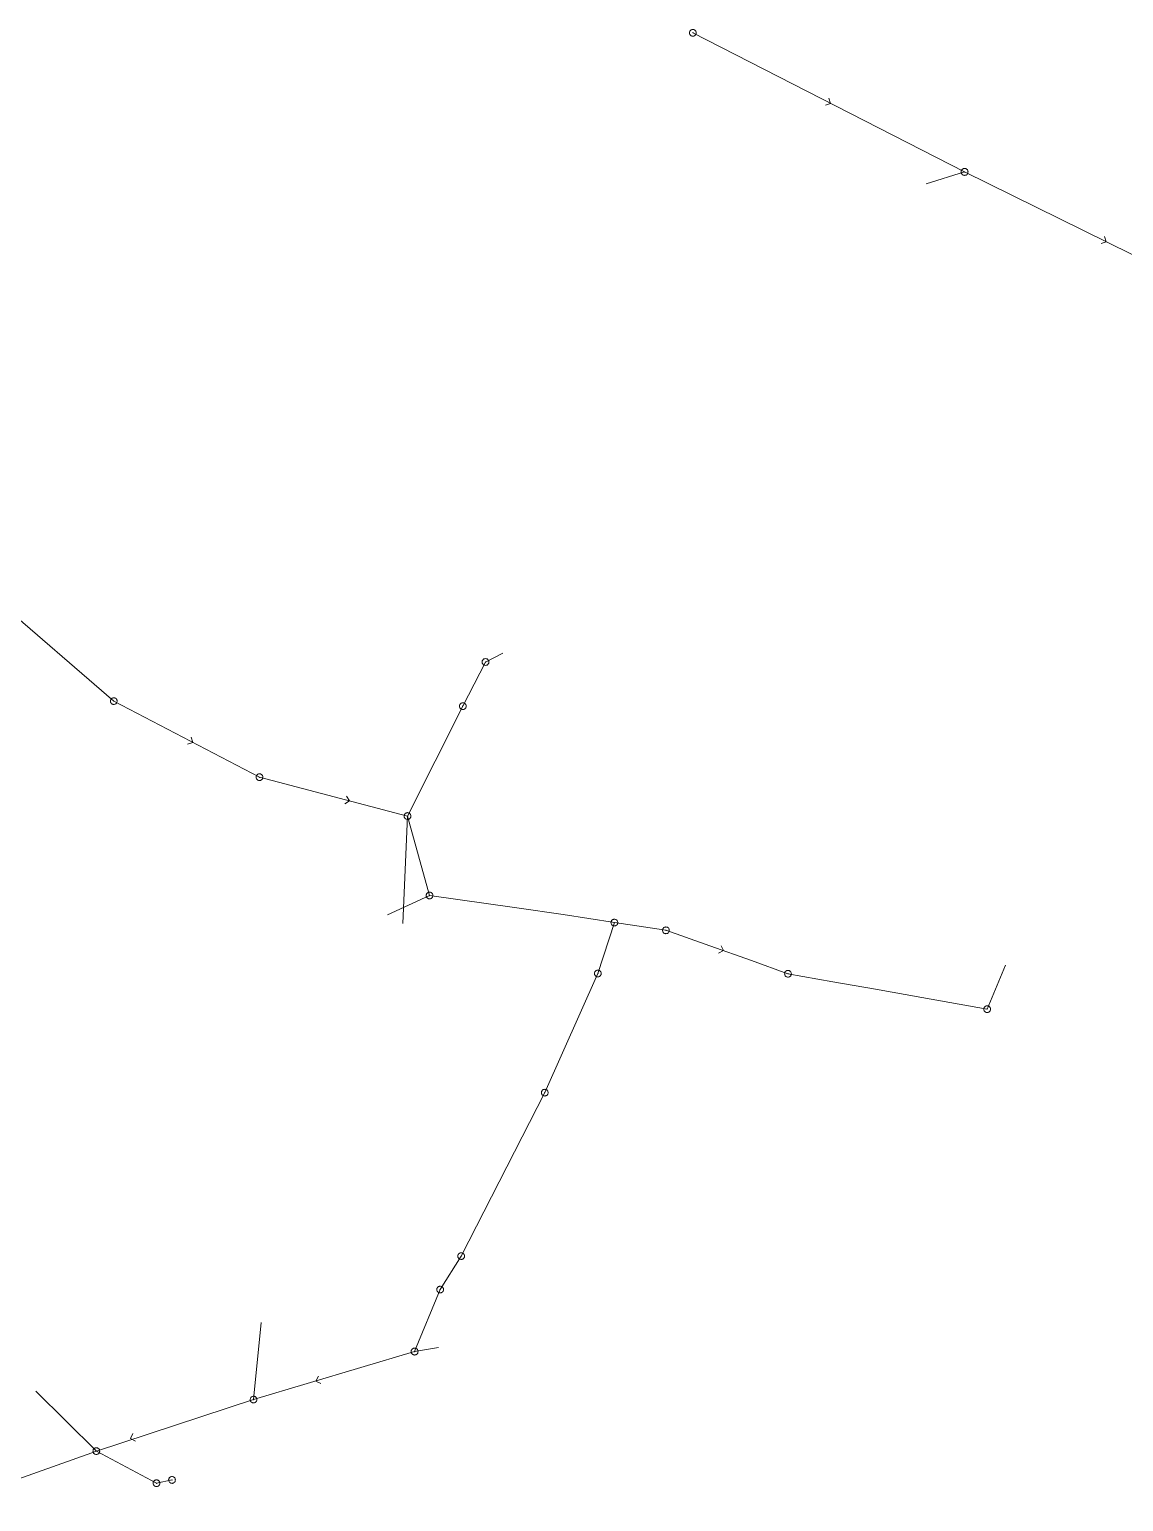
# Model space of a CAD drawing. Header units: metres. Extents: x 25504150 to 25508618, y 6694193 to 6702753.
# Drawn here: x 25505365.3 to 25505514.2, y 6698969.4 to 6699169.9 of the extents above; entities that cross this region are included whole.
import ezdxf

# ---------------------------------------------------------------- set-up
doc = ezdxf.new("R2010")
doc.units = ezdxf.units.M
for name, pattern in [('Sewer_node', [0]), ('Viemariputket', [0]), ('Viemarivarusteet', [0])]:
    doc.linetypes.add(name, pattern=pattern)
for name, color, linetype, lineweight in [('Sewer_node', 7, 'Sewer_node', 0), ('Viemariputket', 7, 'Viemariputket', 0), ('Viemarivarusteet', 7, 'Viemarivarusteet', 0)]:
    doc.layers.add(name, color=color, linetype=linetype, lineweight=lineweight)

msp = doc.modelspace()

# ---------------------------------------------------------------- linework, layer by layer
at = {"layer": 'Sewer_node', "color": 46, "linetype": 'Continuous', "true_color": 0x7f5f00, "flags": 128}
for points, elevation in [([(25505456.01, 6699169.39), (25505456, 6699169.46), (25505455.99, 6699169.53), (25505455.96, 6699169.6), (25505455.92, 6699169.66), (25505455.88, 6699169.72), (25505455.82, 6699169.76), (25505455.76, 6699169.8), (25505455.69, 6699169.83), (25505455.62, 6699169.84), (25505455.55, 6699169.85), (25505455.48, 6699169.84), (25505455.41, 6699169.83), (25505455.34, 6699169.8), (25505455.28, 6699169.76), (25505455.22, 6699169.72), (25505455.18, 6699169.66), (25505455.14, 6699169.6), (25505455.11, 6699169.53), (25505455.1, 6699169.46), (25505455.09, 6699169.39), (25505455.1, 6699169.32), (25505455.11, 6699169.25), (25505455.14, 6699169.18), (25505455.18, 6699169.12), (25505455.22, 6699169.06), (25505455.28, 6699169.02), (25505455.34, 6699168.98), (25505455.41, 6699168.95), (25505455.48, 6699168.94), (25505455.55, 6699168.93), (25505455.62, 6699168.94), (25505455.69, 6699168.95), (25505455.76, 6699168.98), (25505455.82, 6699169.02), (25505455.88, 6699169.06), (25505455.92, 6699169.12), (25505455.96, 6699169.18), (25505455.99, 6699169.25), (25505456, 6699169.32)], 46.34), ([(25505493.01, 6699150.45), (25505493, 6699150.52), (25505492.99, 6699150.6), (25505492.96, 6699150.66), (25505492.92, 6699150.73), (25505492.87, 6699150.78), (25505492.82, 6699150.83), (25505492.75, 6699150.87), (25505492.69, 6699150.9), (25505492.61, 6699150.91), (25505492.54, 6699150.92), (25505492.47, 6699150.91), (25505492.39, 6699150.9), (25505492.33, 6699150.87), (25505492.26, 6699150.83), (25505492.21, 6699150.78), (25505492.16, 6699150.73), (25505492.12, 6699150.66), (25505492.09, 6699150.6), (25505492.08, 6699150.52), (25505492.07, 6699150.45), (25505492.08, 6699150.38), (25505492.09, 6699150.3), (25505492.12, 6699150.24), (25505492.16, 6699150.17), (25505492.21, 6699150.12), (25505492.26, 6699150.07), (25505492.33, 6699150.03), (25505492.39, 6699150), (25505492.47, 6699149.99), (25505492.54, 6699149.98), (25505492.61, 6699149.99), (25505492.69, 6699150), (25505492.75, 6699150.03), (25505492.82, 6699150.07), (25505492.87, 6699150.12), (25505492.92, 6699150.17), (25505492.96, 6699150.24), (25505492.99, 6699150.3), (25505493, 6699150.38)], 45.51), ([(25505427.79, 6699083.73), (25505427.78, 6699083.8), (25505427.77, 6699083.87), (25505427.74, 6699083.94), (25505427.7, 6699084), (25505427.66, 6699084.06), (25505427.6, 6699084.1), (25505427.54, 6699084.14), (25505427.47, 6699084.17), (25505427.4, 6699084.18), (25505427.33, 6699084.19), (25505427.26, 6699084.18), (25505427.19, 6699084.17), (25505427.12, 6699084.14), (25505427.06, 6699084.1), (25505427, 6699084.06), (25505426.96, 6699084), (25505426.92, 6699083.94), (25505426.89, 6699083.87), (25505426.88, 6699083.8), (25505426.87, 6699083.73), (25505426.88, 6699083.66), (25505426.89, 6699083.59), (25505426.92, 6699083.52), (25505426.96, 6699083.46), (25505427, 6699083.4), (25505427.06, 6699083.36), (25505427.12, 6699083.32), (25505427.19, 6699083.29), (25505427.26, 6699083.28), (25505427.33, 6699083.27), (25505427.4, 6699083.28), (25505427.47, 6699083.29), (25505427.54, 6699083.32), (25505427.6, 6699083.36), (25505427.66, 6699083.4), (25505427.7, 6699083.46), (25505427.74, 6699083.52), (25505427.77, 6699083.59), (25505427.78, 6699083.66)], 46.24), ([(25505424.7, 6699077.72), (25505424.69, 6699077.79), (25505424.68, 6699077.86), (25505424.65, 6699077.93), (25505424.61, 6699077.99), (25505424.57, 6699078.05), (25505424.51, 6699078.09), (25505424.45, 6699078.13), (25505424.38, 6699078.16), (25505424.31, 6699078.17), (25505424.24, 6699078.18), (25505424.17, 6699078.17), (25505424.1, 6699078.16), (25505424.03, 6699078.13), (25505423.97, 6699078.09), (25505423.91, 6699078.05), (25505423.87, 6699077.99), (25505423.83, 6699077.93), (25505423.8, 6699077.86), (25505423.79, 6699077.79), (25505423.78, 6699077.72), (25505423.79, 6699077.65), (25505423.8, 6699077.58), (25505423.83, 6699077.51), (25505423.87, 6699077.45), (25505423.91, 6699077.39), (25505423.97, 6699077.35), (25505424.03, 6699077.31), (25505424.1, 6699077.28), (25505424.17, 6699077.27), (25505424.24, 6699077.26), (25505424.31, 6699077.27), (25505424.38, 6699077.28), (25505424.45, 6699077.31), (25505424.51, 6699077.35), (25505424.57, 6699077.39), (25505424.61, 6699077.45), (25505424.65, 6699077.51), (25505424.68, 6699077.58), (25505424.69, 6699077.65)], 46.16), ([(25505397.02, 6699068.05), (25505397.01, 6699068.12), (25505397, 6699068.19), (25505396.97, 6699068.26), (25505396.93, 6699068.32), (25505396.89, 6699068.38), (25505396.83, 6699068.42), (25505396.77, 6699068.46), (25505396.7, 6699068.49), (25505396.63, 6699068.5), (25505396.56, 6699068.51), (25505396.49, 6699068.5), (25505396.42, 6699068.49), (25505396.35, 6699068.46), (25505396.29, 6699068.42), (25505396.23, 6699068.38), (25505396.19, 6699068.32), (25505396.15, 6699068.26), (25505396.12, 6699068.19), (25505396.11, 6699068.12), (25505396.1, 6699068.05), (25505396.11, 6699067.98), (25505396.12, 6699067.91), (25505396.15, 6699067.84), (25505396.19, 6699067.78), (25505396.23, 6699067.72), (25505396.29, 6699067.68), (25505396.35, 6699067.64), (25505396.42, 6699067.61), (25505396.49, 6699067.6), (25505396.56, 6699067.59), (25505396.63, 6699067.6), (25505396.7, 6699067.61), (25505396.77, 6699067.64), (25505396.83, 6699067.68), (25505396.89, 6699067.72), (25505396.93, 6699067.78), (25505396.97, 6699067.84), (25505397, 6699067.91), (25505397.01, 6699067.98)], 46.39), ([(25505417.18, 6699062.76), (25505417.17, 6699062.83), (25505417.16, 6699062.9), (25505417.13, 6699062.97), (25505417.09, 6699063.03), (25505417.05, 6699063.09), (25505416.99, 6699063.13), (25505416.93, 6699063.17), (25505416.86, 6699063.2), (25505416.79, 6699063.21), (25505416.72, 6699063.22), (25505416.65, 6699063.21), (25505416.58, 6699063.2), (25505416.51, 6699063.17), (25505416.45, 6699063.13), (25505416.39, 6699063.09), (25505416.35, 6699063.03), (25505416.31, 6699062.97), (25505416.28, 6699062.9), (25505416.27, 6699062.83), (25505416.26, 6699062.76), (25505416.27, 6699062.69), (25505416.28, 6699062.62), (25505416.31, 6699062.55), (25505416.35, 6699062.49), (25505416.39, 6699062.43), (25505416.45, 6699062.39), (25505416.51, 6699062.35), (25505416.58, 6699062.32), (25505416.65, 6699062.31), (25505416.72, 6699062.3), (25505416.79, 6699062.31), (25505416.86, 6699062.32), (25505416.93, 6699062.35), (25505416.99, 6699062.39), (25505417.05, 6699062.43), (25505417.09, 6699062.49), (25505417.13, 6699062.55), (25505417.16, 6699062.62), (25505417.17, 6699062.69)], 100), ([(25505420.18, 6699051.94), (25505420.17, 6699052.01), (25505420.16, 6699052.08), (25505420.13, 6699052.15), (25505420.09, 6699052.21), (25505420.05, 6699052.27), (25505419.99, 6699052.31), (25505419.93, 6699052.35), (25505419.86, 6699052.38), (25505419.79, 6699052.39), (25505419.72, 6699052.4), (25505419.65, 6699052.39), (25505419.58, 6699052.38), (25505419.51, 6699052.35), (25505419.45, 6699052.31), (25505419.39, 6699052.27), (25505419.35, 6699052.21), (25505419.31, 6699052.15), (25505419.28, 6699052.08), (25505419.27, 6699052.01), (25505419.26, 6699051.94), (25505419.27, 6699051.87), (25505419.28, 6699051.8), (25505419.31, 6699051.73), (25505419.35, 6699051.67), (25505419.39, 6699051.61), (25505419.45, 6699051.57), (25505419.51, 6699051.53), (25505419.58, 6699051.5), (25505419.65, 6699051.49), (25505419.72, 6699051.48), (25505419.79, 6699051.49), (25505419.86, 6699051.5), (25505419.93, 6699051.53), (25505419.99, 6699051.57), (25505420.05, 6699051.61), (25505420.09, 6699051.67), (25505420.13, 6699051.73), (25505420.16, 6699051.8), (25505420.17, 6699051.87)], 100), ([(25505445.33, 6699048.25), (25505445.32, 6699048.32), (25505445.31, 6699048.39), (25505445.28, 6699048.46), (25505445.24, 6699048.52), (25505445.2, 6699048.58), (25505445.14, 6699048.62), (25505445.08, 6699048.66), (25505445.01, 6699048.69), (25505444.94, 6699048.7), (25505444.87, 6699048.71), (25505444.8, 6699048.7), (25505444.73, 6699048.69), (25505444.66, 6699048.66), (25505444.6, 6699048.62), (25505444.54, 6699048.58), (25505444.5, 6699048.52), (25505444.46, 6699048.46), (25505444.43, 6699048.39), (25505444.42, 6699048.32), (25505444.41, 6699048.25), (25505444.42, 6699048.18), (25505444.43, 6699048.11), (25505444.46, 6699048.04), (25505444.5, 6699047.98), (25505444.54, 6699047.92), (25505444.6, 6699047.88), (25505444.66, 6699047.84), (25505444.73, 6699047.81), (25505444.8, 6699047.8), (25505444.87, 6699047.79), (25505444.94, 6699047.8), (25505445.01, 6699047.81), (25505445.08, 6699047.84), (25505445.14, 6699047.88), (25505445.2, 6699047.92), (25505445.24, 6699047.98), (25505445.28, 6699048.04), (25505445.31, 6699048.11), (25505445.32, 6699048.18)], 100), ([(25505452.35, 6699047.2), (25505452.34, 6699047.27), (25505452.33, 6699047.34), (25505452.3, 6699047.41), (25505452.26, 6699047.47), (25505452.22, 6699047.53), (25505452.16, 6699047.57), (25505452.1, 6699047.61), (25505452.03, 6699047.64), (25505451.96, 6699047.65), (25505451.89, 6699047.66), (25505451.82, 6699047.65), (25505451.75, 6699047.64), (25505451.68, 6699047.61), (25505451.62, 6699047.57), (25505451.56, 6699047.53), (25505451.52, 6699047.47), (25505451.48, 6699047.41), (25505451.45, 6699047.34), (25505451.44, 6699047.27), (25505451.43, 6699047.2), (25505451.44, 6699047.13), (25505451.45, 6699047.06), (25505451.48, 6699046.99), (25505451.52, 6699046.93), (25505451.56, 6699046.87), (25505451.62, 6699046.83), (25505451.68, 6699046.79), (25505451.75, 6699046.76), (25505451.82, 6699046.75), (25505451.89, 6699046.74), (25505451.96, 6699046.75), (25505452.03, 6699046.76), (25505452.1, 6699046.79), (25505452.16, 6699046.83), (25505452.22, 6699046.87), (25505452.26, 6699046.93), (25505452.3, 6699046.99), (25505452.33, 6699047.06), (25505452.34, 6699047.13)], 100), ([(25505443.08, 6699041.33), (25505443.07, 6699041.4), (25505443.06, 6699041.47), (25505443.03, 6699041.54), (25505442.99, 6699041.6), (25505442.95, 6699041.66), (25505442.89, 6699041.7), (25505442.83, 6699041.74), (25505442.76, 6699041.77), (25505442.69, 6699041.78), (25505442.62, 6699041.79), (25505442.55, 6699041.78), (25505442.48, 6699041.77), (25505442.41, 6699041.74), (25505442.35, 6699041.7), (25505442.29, 6699041.66), (25505442.25, 6699041.6), (25505442.21, 6699041.54), (25505442.18, 6699041.47), (25505442.17, 6699041.4), (25505442.16, 6699041.33), (25505442.17, 6699041.26), (25505442.18, 6699041.19), (25505442.21, 6699041.12), (25505442.25, 6699041.06), (25505442.29, 6699041), (25505442.35, 6699040.96), (25505442.41, 6699040.92), (25505442.48, 6699040.89), (25505442.55, 6699040.88), (25505442.62, 6699040.87), (25505442.69, 6699040.88), (25505442.76, 6699040.89), (25505442.83, 6699040.92), (25505442.89, 6699040.96), (25505442.95, 6699041), (25505442.99, 6699041.06), (25505443.03, 6699041.12), (25505443.06, 6699041.19), (25505443.07, 6699041.26)], 100), ([(25505468.96, 6699041.29), (25505468.95, 6699041.36), (25505468.94, 6699041.43), (25505468.91, 6699041.5), (25505468.87, 6699041.56), (25505468.83, 6699041.62), (25505468.77, 6699041.66), (25505468.71, 6699041.7), (25505468.64, 6699041.73), (25505468.57, 6699041.74), (25505468.5, 6699041.75), (25505468.43, 6699041.74), (25505468.36, 6699041.73), (25505468.29, 6699041.7), (25505468.23, 6699041.66), (25505468.17, 6699041.62), (25505468.13, 6699041.56), (25505468.09, 6699041.5), (25505468.06, 6699041.43), (25505468.05, 6699041.36), (25505468.04, 6699041.29), (25505468.05, 6699041.22), (25505468.06, 6699041.15), (25505468.09, 6699041.08), (25505468.13, 6699041.02), (25505468.17, 6699040.96), (25505468.23, 6699040.92), (25505468.29, 6699040.88), (25505468.36, 6699040.85), (25505468.43, 6699040.84), (25505468.5, 6699040.83), (25505468.57, 6699040.84), (25505468.64, 6699040.85), (25505468.71, 6699040.88), (25505468.77, 6699040.92), (25505468.83, 6699040.96), (25505468.87, 6699041.02), (25505468.91, 6699041.08), (25505468.94, 6699041.15), (25505468.95, 6699041.22)], 100), ([(25505496.07, 6699036.47), (25505496.06, 6699036.54), (25505496.05, 6699036.61), (25505496.02, 6699036.68), (25505495.98, 6699036.74), (25505495.94, 6699036.8), (25505495.88, 6699036.84), (25505495.82, 6699036.88), (25505495.75, 6699036.91), (25505495.68, 6699036.92), (25505495.61, 6699036.93), (25505495.54, 6699036.92), (25505495.47, 6699036.91), (25505495.4, 6699036.88), (25505495.34, 6699036.84), (25505495.28, 6699036.8), (25505495.24, 6699036.74), (25505495.2, 6699036.68), (25505495.17, 6699036.61), (25505495.16, 6699036.54), (25505495.15, 6699036.47), (25505495.16, 6699036.4), (25505495.17, 6699036.33), (25505495.2, 6699036.26), (25505495.24, 6699036.2), (25505495.28, 6699036.14), (25505495.34, 6699036.1), (25505495.4, 6699036.06), (25505495.47, 6699036.03), (25505495.54, 6699036.02), (25505495.61, 6699036.01), (25505495.68, 6699036.02), (25505495.75, 6699036.03), (25505495.82, 6699036.06), (25505495.88, 6699036.1), (25505495.94, 6699036.14), (25505495.98, 6699036.2), (25505496.02, 6699036.26), (25505496.05, 6699036.33), (25505496.06, 6699036.4)], 100), ([(25505435.85, 6699025.1), (25505435.84, 6699025.17), (25505435.83, 6699025.24), (25505435.8, 6699025.31), (25505435.76, 6699025.37), (25505435.72, 6699025.43), (25505435.66, 6699025.47), (25505435.6, 6699025.51), (25505435.53, 6699025.54), (25505435.46, 6699025.55), (25505435.39, 6699025.56), (25505435.32, 6699025.55), (25505435.25, 6699025.54), (25505435.18, 6699025.51), (25505435.12, 6699025.47), (25505435.06, 6699025.43), (25505435.02, 6699025.37), (25505434.98, 6699025.31), (25505434.95, 6699025.24), (25505434.94, 6699025.17), (25505434.93, 6699025.1), (25505434.94, 6699025.03), (25505434.95, 6699024.96), (25505434.98, 6699024.89), (25505435.02, 6699024.83), (25505435.06, 6699024.77), (25505435.12, 6699024.73), (25505435.18, 6699024.69), (25505435.25, 6699024.66), (25505435.32, 6699024.65), (25505435.39, 6699024.64), (25505435.46, 6699024.65), (25505435.53, 6699024.66), (25505435.6, 6699024.69), (25505435.66, 6699024.73), (25505435.72, 6699024.77), (25505435.76, 6699024.83), (25505435.8, 6699024.89), (25505435.83, 6699024.96), (25505435.84, 6699025.03)], 100), ([(25505424.48, 6699002.85), (25505424.47, 6699002.92), (25505424.46, 6699002.99), (25505424.43, 6699003.06), (25505424.39, 6699003.12), (25505424.35, 6699003.18), (25505424.29, 6699003.22), (25505424.23, 6699003.26), (25505424.16, 6699003.29), (25505424.09, 6699003.3), (25505424.02, 6699003.31), (25505423.95, 6699003.3), (25505423.88, 6699003.29), (25505423.81, 6699003.26), (25505423.75, 6699003.22), (25505423.69, 6699003.18), (25505423.65, 6699003.12), (25505423.61, 6699003.06), (25505423.58, 6699002.99), (25505423.57, 6699002.92), (25505423.56, 6699002.85), (25505423.57, 6699002.78), (25505423.58, 6699002.71), (25505423.61, 6699002.64), (25505423.65, 6699002.58), (25505423.69, 6699002.52), (25505423.75, 6699002.48), (25505423.81, 6699002.44), (25505423.88, 6699002.41), (25505423.95, 6699002.4), (25505424.02, 6699002.39), (25505424.09, 6699002.4), (25505424.16, 6699002.41), (25505424.23, 6699002.44), (25505424.29, 6699002.48), (25505424.35, 6699002.52), (25505424.39, 6699002.58), (25505424.43, 6699002.64), (25505424.46, 6699002.71), (25505424.47, 6699002.78)], 100), ([(25505421.61, 6698998.29), (25505421.6, 6698998.36), (25505421.59, 6698998.43), (25505421.56, 6698998.5), (25505421.52, 6698998.56), (25505421.48, 6698998.62), (25505421.42, 6698998.66), (25505421.36, 6698998.7), (25505421.29, 6698998.73), (25505421.22, 6698998.74), (25505421.15, 6698998.75), (25505421.08, 6698998.74), (25505421.01, 6698998.73), (25505420.94, 6698998.7), (25505420.88, 6698998.66), (25505420.82, 6698998.62), (25505420.78, 6698998.56), (25505420.74, 6698998.5), (25505420.71, 6698998.43), (25505420.7, 6698998.36), (25505420.69, 6698998.29), (25505420.7, 6698998.22), (25505420.71, 6698998.15), (25505420.74, 6698998.08), (25505420.78, 6698998.02), (25505420.82, 6698997.96), (25505420.88, 6698997.92), (25505420.94, 6698997.88), (25505421.01, 6698997.85), (25505421.08, 6698997.84), (25505421.15, 6698997.83), (25505421.22, 6698997.84), (25505421.29, 6698997.85), (25505421.36, 6698997.88), (25505421.42, 6698997.92), (25505421.48, 6698997.96), (25505421.52, 6698998.02), (25505421.56, 6698998.08), (25505421.59, 6698998.15), (25505421.6, 6698998.22)], 100), ([(25505418.15, 6698989.85), (25505418.14, 6698989.92), (25505418.13, 6698990), (25505418.1, 6698990.06), (25505418.06, 6698990.13), (25505418.01, 6698990.18), (25505417.96, 6698990.23), (25505417.89, 6698990.27), (25505417.83, 6698990.3), (25505417.75, 6698990.31), (25505417.68, 6698990.32), (25505417.61, 6698990.31), (25505417.53, 6698990.3), (25505417.47, 6698990.27), (25505417.4, 6698990.23), (25505417.35, 6698990.18), (25505417.3, 6698990.13), (25505417.26, 6698990.06), (25505417.23, 6698990), (25505417.22, 6698989.92), (25505417.21, 6698989.85), (25505417.22, 6698989.78), (25505417.23, 6698989.7), (25505417.26, 6698989.64), (25505417.3, 6698989.57), (25505417.35, 6698989.52), (25505417.4, 6698989.47), (25505417.47, 6698989.43), (25505417.53, 6698989.4), (25505417.61, 6698989.39), (25505417.68, 6698989.38), (25505417.75, 6698989.39), (25505417.83, 6698989.4), (25505417.89, 6698989.43), (25505417.96, 6698989.47), (25505418.01, 6698989.52), (25505418.06, 6698989.57), (25505418.1, 6698989.64), (25505418.13, 6698989.7), (25505418.14, 6698989.78)], 43.35), ([(25505396.22, 6698983.31), (25505396.21, 6698983.38), (25505396.2, 6698983.45), (25505396.17, 6698983.52), (25505396.13, 6698983.58), (25505396.09, 6698983.64), (25505396.03, 6698983.68), (25505395.97, 6698983.72), (25505395.9, 6698983.75), (25505395.83, 6698983.76), (25505395.76, 6698983.77), (25505395.69, 6698983.76), (25505395.62, 6698983.75), (25505395.55, 6698983.72), (25505395.49, 6698983.68), (25505395.43, 6698983.64), (25505395.39, 6698983.58), (25505395.35, 6698983.52), (25505395.32, 6698983.45), (25505395.31, 6698983.38), (25505395.3, 6698983.31), (25505395.31, 6698983.24), (25505395.32, 6698983.17), (25505395.35, 6698983.1), (25505395.39, 6698983.04), (25505395.43, 6698982.98), (25505395.49, 6698982.94), (25505395.55, 6698982.9), (25505395.62, 6698982.87), (25505395.69, 6698982.86), (25505395.76, 6698982.85), (25505395.83, 6698982.86), (25505395.9, 6698982.87), (25505395.97, 6698982.9), (25505396.03, 6698982.94), (25505396.09, 6698982.98), (25505396.13, 6698983.04), (25505396.17, 6698983.1), (25505396.2, 6698983.17), (25505396.21, 6698983.24)], 43.45), ([(25505374.82, 6698976.3), (25505374.81, 6698976.37), (25505374.8, 6698976.44), (25505374.77, 6698976.51), (25505374.73, 6698976.57), (25505374.69, 6698976.63), (25505374.63, 6698976.67), (25505374.57, 6698976.71), (25505374.5, 6698976.74), (25505374.43, 6698976.75), (25505374.36, 6698976.76), (25505374.29, 6698976.75), (25505374.22, 6698976.74), (25505374.15, 6698976.71), (25505374.09, 6698976.67), (25505374.03, 6698976.63), (25505373.99, 6698976.57), (25505373.95, 6698976.51), (25505373.92, 6698976.44), (25505373.91, 6698976.37), (25505373.9, 6698976.3), (25505373.91, 6698976.23), (25505373.92, 6698976.16), (25505373.95, 6698976.09), (25505373.99, 6698976.03), (25505374.03, 6698975.97), (25505374.09, 6698975.93), (25505374.15, 6698975.89), (25505374.22, 6698975.86), (25505374.29, 6698975.85), (25505374.36, 6698975.84), (25505374.43, 6698975.85), (25505374.5, 6698975.86), (25505374.57, 6698975.89), (25505374.63, 6698975.93), (25505374.69, 6698975.97), (25505374.73, 6698976.03), (25505374.77, 6698976.09), (25505374.8, 6698976.16), (25505374.81, 6698976.23)], 43.54), ([(25505383.01, 6698971.92), (25505383, 6698971.99), (25505382.99, 6698972.06), (25505382.96, 6698972.13), (25505382.92, 6698972.19), (25505382.88, 6698972.25), (25505382.82, 6698972.29), (25505382.76, 6698972.33), (25505382.69, 6698972.36), (25505382.62, 6698972.37), (25505382.55, 6698972.38), (25505382.48, 6698972.37), (25505382.41, 6698972.36), (25505382.34, 6698972.33), (25505382.28, 6698972.29), (25505382.22, 6698972.25), (25505382.18, 6698972.19), (25505382.14, 6698972.13), (25505382.11, 6698972.06), (25505382.1, 6698971.99), (25505382.09, 6698971.92), (25505382.1, 6698971.85), (25505382.11, 6698971.78), (25505382.14, 6698971.71), (25505382.18, 6698971.65), (25505382.22, 6698971.59), (25505382.28, 6698971.55), (25505382.34, 6698971.51), (25505382.41, 6698971.48), (25505382.48, 6698971.47), (25505382.55, 6698971.46), (25505382.62, 6698971.47), (25505382.69, 6698971.48), (25505382.76, 6698971.51), (25505382.82, 6698971.55), (25505382.88, 6698971.59), (25505382.92, 6698971.65), (25505382.96, 6698971.71), (25505382.99, 6698971.78), (25505383, 6698971.85)], 43.54), ([(25505385.12, 6698972.37), (25505385.11, 6698972.44), (25505385.1, 6698972.51), (25505385.07, 6698972.58), (25505385.03, 6698972.64), (25505384.99, 6698972.7), (25505384.93, 6698972.74), (25505384.87, 6698972.78), (25505384.8, 6698972.81), (25505384.73, 6698972.82), (25505384.66, 6698972.83), (25505384.59, 6698972.82), (25505384.52, 6698972.81), (25505384.45, 6698972.78), (25505384.39, 6698972.74), (25505384.33, 6698972.7), (25505384.29, 6698972.64), (25505384.25, 6698972.58), (25505384.22, 6698972.51), (25505384.21, 6698972.44), (25505384.2, 6698972.37), (25505384.21, 6698972.3), (25505384.22, 6698972.23), (25505384.25, 6698972.16), (25505384.29, 6698972.1), (25505384.33, 6698972.04), (25505384.39, 6698972), (25505384.45, 6698971.96), (25505384.52, 6698971.93), (25505384.59, 6698971.92), (25505384.66, 6698971.91), (25505384.73, 6698971.92), (25505384.8, 6698971.93), (25505384.87, 6698971.96), (25505384.93, 6698972), (25505384.99, 6698972.04), (25505385.03, 6698972.1), (25505385.07, 6698972.16), (25505385.1, 6698972.23), (25505385.11, 6698972.3)], 43.54)]:
    msp.add_lwpolyline(points, close=True, dxfattribs=dict(at, elevation=elevation))
for points in [[(25505473.59, 6699159.54), (25505474.3, 6699159.79), (25505474.06, 6699160.49)], [(25505511.12, 6699140.69), (25505511.83, 6699140.95), (25505511.58, 6699141.64)], [(25505386.77, 6699072.55), (25505387.48, 6699072.79), (25505387.25, 6699073.5)], [(25505408.17, 6699064.44), (25505408.81, 6699064.84), (25505408.42, 6699065.47)], [(25505459.04, 6699044.11), (25505459.71, 6699044.44), (25505459.39, 6699045.11)], [(25505404.59, 6698986.51), (25505404.25, 6698985.84), (25505404.91, 6698985.5)], [(25505379.34, 6698978.68), (25505379.01, 6698978), (25505379.67, 6698977.67)]]:
    msp.add_lwpolyline(points, dxfattribs=at)
msp.add_lwpolyline([(25505377.19, 6699078.41), (25505377.18, 6699078.48), (25505377.17, 6699078.55), (25505377.14, 6699078.62), (25505377.1, 6699078.68), (25505377.06, 6699078.74), (25505377, 6699078.78), (25505376.94, 6699078.82), (25505376.87, 6699078.85), (25505376.8, 6699078.86), (25505376.73, 6699078.87), (25505376.66, 6699078.86), (25505376.59, 6699078.85), (25505376.52, 6699078.82), (25505376.46, 6699078.78), (25505376.4, 6699078.74), (25505376.36, 6699078.68), (25505376.32, 6699078.62), (25505376.29, 6699078.55), (25505376.28, 6699078.48), (25505376.27, 6699078.41), (25505376.28, 6699078.34), (25505376.29, 6699078.27), (25505376.32, 6699078.2), (25505376.36, 6699078.14), (25505376.4, 6699078.08), (25505376.46, 6699078.04), (25505376.52, 6699078), (25505376.59, 6699077.97), (25505376.66, 6699077.96), (25505376.73, 6699077.95), (25505376.8, 6699077.96), (25505376.87, 6699077.97), (25505376.94, 6699078), (25505377, 6699078.04), (25505377.06, 6699078.08), (25505377.1, 6699078.14), (25505377.14, 6699078.2), (25505377.17, 6699078.27), (25505377.18, 6699078.34)], close=True, dxfattribs=at)
at = {"layer": 'Viemariputket', "color": 1, "linetype": 'Continuous', "lineweight": 15}
for p, q in [((25505492.54, 6699150.45), (25505455.55, 6699169.39)), ((25505492.54, 6699150.45), (25505487.31, 6699148.82)), ((25505531.82, 6699131.09), (25505492.54, 6699150.45)), ((25505376.73, 6699078.41), (25505352.73, 6699099.13)), ((25505427.33, 6699083.73), (25505429.7, 6699084.94)), ((25505424.24, 6699077.72), (25505427.33, 6699083.73)), ((25505396.56, 6699068.05), (25505376.73, 6699078.41)), ((25505424.24, 6699077.72), (25505416.72, 6699062.76)), ((25505416.72, 6699062.76), (25505396.56, 6699068.05)), ((25505416.72, 6699062.76, 42.32), (25505419.72, 6699051.94, 42.11)), ((25505413.98, 6699049.32, 42.58), (25505419.72, 6699051.94, 42.5)), ((25505444.87, 6699048.25, 41.86), (25505442.62, 6699041.33, 41.62)), ((25505444.87, 6699048.25, 41.93), (25505451.89, 6699047.2, 42)), ((25505442.62, 6699041.33, 41.61), (25505435.39, 6699025.1, 41.48)), ((25505495.61, 6699036.47, 42.56), (25505498.12, 6699042.44, 43.17)), ((25505435.39, 6699025.1, 41.47), (25505424.02, 6699002.85, 41.34)), ((25505424.02, 6699002.85, 41.33), (25505421.15, 6698998.29, 41.32)), ((25505421.15, 6698998.29, 41.3), (25505417.68, 6698989.85, 41.27)), ((25505395.76, 6698983.31), (25505396.79, 6698993.79)), ((25505395.76, 6698983.31), (25505417.68, 6698989.85)), ((25505417.68, 6698989.85, 41.45), (25505420.93, 6698990.39, 42.11)), ((25505374.36, 6698976.3), (25505366.12, 6698984.46)), ((25505374.36, 6698976.3), (25505395.76, 6698983.31)), ((25505355.16, 6698969.43, 40.99), (25505374.36, 6698976.3, 41.01)), ((25505382.55, 6698971.92, 41.34), (25505374.36, 6698976.3, 41.2)), ((25505384.66, 6698972.37, 41.35), (25505382.55, 6698971.92, 41.34))]:
    msp.add_line(p, q, dxfattribs=at)
at = {"layer": 'Viemariputket', "color": 251, "linetype": 'Continuous', "lineweight": 15, "true_color": 0x595959}
msp.add_line((25505416.09, 6699048.11), (25505416.72, 6699062.76, 42.35), dxfattribs=at)
at = {"layer": 'Viemariputket', "color": 1, "linetype": 'Continuous', "lineweight": 15}
for points in [[(25505419.72, 6699051.94, 42.11), (25505431.6, 6699050.26, 42.02), (25505437.9, 6699049.34, 41.98), (25505444.87, 6699048.25, 41.93)], [(25505451.89, 6699047.2, 42), (25505457.85, 6699045.1, 42.07), (25505463.52, 6699043.08, 42.15), (25505468.5, 6699041.29, 42.25)], [(25505468.5, 6699041.29, 42.25), (25505474.59, 6699040.21, 42.31), (25505480.41, 6699039.2, 42.38), (25505486.73, 6699038.06, 42.44), (25505495.61, 6699036.47, 42.52)]]:
    msp.add_polyline3d(points, dxfattribs=at)
at = {"layer": 'Viemarivarusteet', "color": 1}
for p in [(25505455.55, 6699169.39, 46.34), (25505492.54, 6699150.45, 45.51), (25505427.33, 6699083.73, 46.24), (25505376.73, 6699078.41), (25505424.24, 6699077.72, 46.16), (25505396.56, 6699068.05, 46.39), (25505416.72, 6699062.76, 100), (25505419.72, 6699051.94, 100), (25505444.87, 6699048.25, 100), (25505451.89, 6699047.2, 100), (25505442.62, 6699041.33, 100), (25505468.5, 6699041.29, 100), (25505495.61, 6699036.47, 100), (25505435.39, 6699025.1, 100), (25505424.02, 6699002.85, 100), (25505421.15, 6698998.29, 100), (25505417.68, 6698989.85, 43.35), (25505395.76, 6698983.31, 43.45), (25505374.36, 6698976.3, 43.54), (25505384.66, 6698972.37, 43.54), (25505382.55, 6698971.92, 43.54)]:
    msp.add_point(p, dxfattribs=at)

doc.saveas('drawing.dxf')
